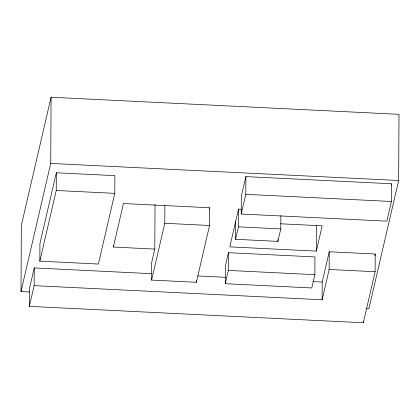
<?xml version="1.0" encoding="UTF-8"?>
<svg xmlns="http://www.w3.org/2000/svg" width="420" height="420" viewBox="0 0 420 420"><rect width="100%" height="100%" fill="white"/><g stroke="black" fill="none" stroke-linecap="round" stroke-linejoin="round"><path stroke-width="0.63" d="M29.515 291.979L21 291.559L21.346 225.367L51.072 97.24L399 114.324L398.654 180.511L368.928 308.637L366.303 308.511M29.348 306.364L34.157 285.642L322.114 299.775L322.203 282.056L329.238 251.753L375.223 254.011L375.128 271.73L363.29 322.76L29.348 306.364L29.442 288.645L34.251 267.918L152.05 273.704M34.157 285.642L34.251 267.918M39.837 261.161L39.931 243.442L56.327 172.762L114.88 175.639L114.786 193.358L98.39 264.038L39.837 261.161L56.238 190.481L56.327 172.762M21 291.559L50.726 163.433L51.072 97.24M155.017 204.514L154.786 249.081L113.342 247.044L113.353 245.737M113.342 247.044L123.443 203.527L209.643 207.758L209.554 225.477L196.371 282.293L151.604 280.098L151.699 262.374L154.786 249.081M151.604 280.098L164.787 223.283L164.882 205.564M196.371 282.293L196.382 280.397M225.257 283.71L225.351 265.991L228.433 252.693L314.963 256.94L314.869 274.664L311.787 287.957L225.257 283.71L228.344 270.417L228.433 252.693M280.865 215.639L280.796 228.926L277.904 241.385L235.562 239.305L235.652 221.587M235.562 239.305L238.45 226.847L238.544 209.129L241.148 209.255M241.227 214.022L241.316 196.303L245.884 176.61L391.519 183.761L391.43 201.479L386.862 221.172L241.227 214.022L245.795 194.334L245.884 176.61M277.904 241.385L277.914 239.489M238.544 209.129L229.787 246.871L316.312 251.118L316.449 225.561M322.114 299.775L329.144 269.472L329.238 251.753M363.29 322.76L363.295 321.489M209.349 209.034L209.643 207.758M316.312 251.118L322.182 225.834L280.597 223.792M374.776 255.922L375.223 254.011M391.225 185.031L391.519 183.761M50.726 163.433L398.654 180.511M245.795 194.334L391.43 201.479M56.238 190.481L114.786 193.358M164.787 223.283L209.554 225.477M238.45 226.847L280.796 228.926M329.144 269.472L375.128 271.73M228.344 270.417L314.869 274.664M197.862 275.951L225.346 277.3M313.042 281.605L322.203 282.056"/></g></svg>
